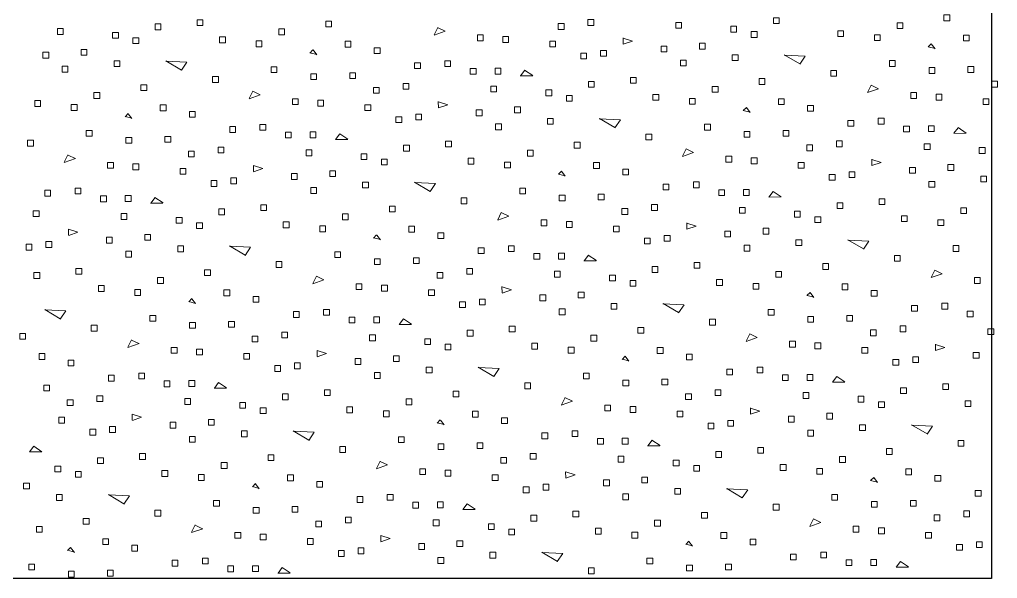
# Model space of a CAD drawing. Header units: millimetres. Extents: x 0 to 23.3, y 0 to 16.5.
# Drawn here: x 17.4425 to 17.7797, y 4.1007 to 4.2932 of the extents above; entities that cross this region are included whole.
import ezdxf

# ---------------------------------------------------------------- set-up
doc = ezdxf.new("R2010")
doc.units = ezdxf.units.MM
doc.layers.add('PDF _Геометрия', color=7, linetype='Continuous')

msp = doc.modelspace()

# ---------------------------------------------------------------- linework, layer by layer
at = {"layer": 'PDF _Геометрия', "lineweight": 25}
msp.add_lwpolyline([(16.89256, 4.51352), (17.77774, 4.51352), (17.77774, 4.10069), (16.89256, 4.10069)], close=True, dxfattribs=at)
at = {"layer": 'PDF _Геометрия', "lineweight": 5}
for points in [[(17.50374, 4.29117), (17.50574, 4.29117), (17.50574, 4.29317), (17.50374, 4.29317)], [(17.6385, 4.29122), (17.6405, 4.29122), (17.6405, 4.29322), (17.6385, 4.29322)], [(17.70246, 4.29185), (17.70446, 4.29185), (17.70446, 4.29385), (17.70246, 4.29385)], [(17.7613, 4.29285), (17.7633, 4.29285), (17.7633, 4.29485), (17.7613, 4.29485)], [(17.45559, 4.28813), (17.45759, 4.28813), (17.45759, 4.29013), (17.45559, 4.29013)], [(17.48926, 4.28974), (17.49126, 4.28974), (17.49126, 4.29174), (17.48926, 4.29174)], [(17.53192, 4.28803), (17.53392, 4.28803), (17.53392, 4.29003), (17.53192, 4.29003)], [(17.5481, 4.29075), (17.5501, 4.29075), (17.5501, 4.29275), (17.5481, 4.29275)], [(17.62828, 4.28984), (17.63028, 4.28984), (17.63028, 4.29184), (17.62828, 4.29184)], [(17.66879, 4.29024), (17.67079, 4.29024), (17.67079, 4.29224), (17.66879, 4.29224)], [(17.68778, 4.28893), (17.68978, 4.28893), (17.68978, 4.29093), (17.68778, 4.29093)], [(17.74512, 4.29014), (17.74712, 4.29014), (17.74712, 4.29214), (17.74512, 4.29214)], [(17.47458, 4.28683), (17.47658, 4.28683), (17.47658, 4.28883), (17.47458, 4.28883)], [(17.48163, 4.28498), (17.48363, 4.28498), (17.48363, 4.28698), (17.48163, 4.28698)], [(17.51148, 4.28527), (17.51348, 4.28527), (17.51348, 4.28727), (17.51148, 4.28727)], [(17.60039, 4.28594), (17.60239, 4.28594), (17.60239, 4.28794), (17.60039, 4.28794)], [(17.60914, 4.28538), (17.61114, 4.28538), (17.61114, 4.28738), (17.60914, 4.28738)], [(17.69483, 4.28708), (17.69683, 4.28708), (17.69683, 4.28908), (17.69483, 4.28908)], [(17.72468, 4.28738), (17.72668, 4.28738), (17.72668, 4.28938), (17.72468, 4.28938)], [(17.73728, 4.28601), (17.73928, 4.28601), (17.73928, 4.28801), (17.73728, 4.28801)], [(17.76798, 4.28588), (17.76998, 4.28588), (17.76998, 4.28788), (17.76798, 4.28788)], [(17.46376, 4.28096), (17.46576, 4.28096), (17.46576, 4.28296), (17.46376, 4.28296)], [(17.52407, 4.2839), (17.52607, 4.2839), (17.52607, 4.2859), (17.52407, 4.2859)], [(17.55478, 4.28378), (17.55678, 4.28378), (17.55678, 4.28578), (17.55478, 4.28578)], [(17.56482, 4.28154), (17.56682, 4.28154), (17.56682, 4.28354), (17.56482, 4.28354)], [(17.62536, 4.28384), (17.62736, 4.28384), (17.62736, 4.28584), (17.62536, 4.28584)], [(17.66375, 4.28208), (17.66575, 4.28208), (17.66575, 4.28408), (17.66375, 4.28408)], [(17.67696, 4.28307), (17.67896, 4.28307), (17.67896, 4.28507), (17.67696, 4.28507)], [(17.45055, 4.27998), (17.45255, 4.27998), (17.45255, 4.28198), (17.45055, 4.28198)], [(17.63606, 4.27968), (17.63806, 4.27968), (17.63806, 4.28168), (17.63606, 4.28168)], [(17.64287, 4.2806), (17.64487, 4.2806), (17.64487, 4.2826), (17.64287, 4.2826)], [(17.6883, 4.27913), (17.6903, 4.27913), (17.6903, 4.28113), (17.6883, 4.28113)], [(17.45721, 4.27514), (17.45921, 4.27514), (17.45921, 4.27714), (17.45721, 4.27714)], [(17.4751, 4.27703), (17.4771, 4.27703), (17.4771, 4.27902), (17.4751, 4.27902)], [(17.52928, 4.275), (17.53128, 4.275), (17.53128, 4.277), (17.52928, 4.277)], [(17.57873, 4.27634), (17.58073, 4.27634), (17.58073, 4.27834), (17.57873, 4.27834)], [(17.58917, 4.27708), (17.59117, 4.27708), (17.59117, 4.27908), (17.58917, 4.27908)], [(17.59794, 4.2744), (17.59994, 4.2744), (17.59994, 4.2764), (17.59794, 4.2764)], [(17.60647, 4.27448), (17.60847, 4.27448), (17.60847, 4.27648), (17.60647, 4.27648)], [(17.67041, 4.27725), (17.67241, 4.27725), (17.67241, 4.27925), (17.67041, 4.27925)], [(17.74248, 4.2771), (17.74448, 4.2771), (17.74448, 4.2791), (17.74248, 4.2791)], [(17.75615, 4.27468), (17.75815, 4.27468), (17.75815, 4.27668), (17.75615, 4.27668)], [(17.76958, 4.27503), (17.77158, 4.27503), (17.77158, 4.27703), (17.76958, 4.27703)], [(17.50906, 4.2716), (17.51106, 4.2716), (17.51106, 4.2736), (17.50906, 4.2736)], [(17.54295, 4.27258), (17.54495, 4.27258), (17.54495, 4.27458), (17.54295, 4.27458)], [(17.55638, 4.27292), (17.55838, 4.27292), (17.55838, 4.27492), (17.55638, 4.27492)], [(17.6532, 4.27132), (17.6552, 4.27132), (17.6552, 4.27332), (17.6532, 4.27332)], [(17.69755, 4.2709), (17.69955, 4.2709), (17.69955, 4.2729), (17.69755, 4.2729)], [(17.72226, 4.27371), (17.72426, 4.27371), (17.72426, 4.27571), (17.72226, 4.27571)], [(17.48435, 4.2688), (17.48635, 4.2688), (17.48635, 4.2708), (17.48435, 4.2708)], [(17.56453, 4.26789), (17.56653, 4.26789), (17.56653, 4.26989), (17.56453, 4.26989)], [(17.57475, 4.26927), (17.57675, 4.26927), (17.57675, 4.27127), (17.57475, 4.27127)], [(17.60504, 4.26829), (17.60704, 4.26829), (17.60704, 4.27029), (17.60504, 4.27029)], [(17.63871, 4.2699), (17.64071, 4.2699), (17.64071, 4.2719), (17.63871, 4.2719)], [(17.68137, 4.26819), (17.68337, 4.26819), (17.68337, 4.27019), (17.68137, 4.27019)], [(17.77773, 4.26999), (17.77973, 4.26999), (17.77973, 4.27199), (17.77773, 4.27199)], [(17.46817, 4.26608), (17.47017, 4.26608), (17.47017, 4.26808), (17.46817, 4.26808)], [(17.53664, 4.26399), (17.53864, 4.26399), (17.53864, 4.26599), (17.53664, 4.26599)], [(17.62403, 4.26698), (17.62603, 4.26698), (17.62603, 4.26898), (17.62403, 4.26898)], [(17.63108, 4.26513), (17.63308, 4.26513), (17.63308, 4.26713), (17.63108, 4.26713)], [(17.66093, 4.26542), (17.66293, 4.26542), (17.66293, 4.26742), (17.66093, 4.26742)], [(17.67352, 4.26406), (17.67552, 4.26406), (17.67552, 4.26606), (17.67352, 4.26606)], [(17.70423, 4.26393), (17.70623, 4.26393), (17.70623, 4.26593), (17.70423, 4.26593)], [(17.74984, 4.26609), (17.75184, 4.26609), (17.75184, 4.26809), (17.74984, 4.26809)], [(17.75859, 4.26553), (17.76059, 4.26553), (17.76059, 4.26753), (17.75859, 4.26753)], [(17.77481, 4.26399), (17.77681, 4.26399), (17.77681, 4.26599), (17.77481, 4.26599)], [(17.44773, 4.26332), (17.44973, 4.26332), (17.44973, 4.26532), (17.44773, 4.26532)], [(17.46032, 4.26195), (17.46232, 4.26195), (17.46232, 4.26395), (17.46032, 4.26395)], [(17.49103, 4.26183), (17.49303, 4.26183), (17.49303, 4.26383), (17.49103, 4.26383)], [(17.54538, 4.26343), (17.54738, 4.26343), (17.54738, 4.26543), (17.54538, 4.26543)], [(17.5616, 4.26189), (17.5636, 4.26189), (17.5636, 4.26389), (17.5616, 4.26389)], [(17.61321, 4.26112), (17.61521, 4.26112), (17.61521, 4.26312), (17.61321, 4.26312)], [(17.71427, 4.26169), (17.71627, 4.26169), (17.71627, 4.26369), (17.71427, 4.26369)], [(17.50107, 4.25958), (17.50307, 4.25958), (17.50307, 4.26158), (17.50107, 4.26158)], [(17.57231, 4.25773), (17.57431, 4.25773), (17.57431, 4.25973), (17.57231, 4.25973)], [(17.57912, 4.25865), (17.58112, 4.25865), (17.58112, 4.26065), (17.57912, 4.26065)], [(17.6, 4.26013), (17.602, 4.26013), (17.602, 4.26213), (17.6, 4.26213)], [(17.62455, 4.25718), (17.62655, 4.25718), (17.62655, 4.25918), (17.62455, 4.25918)], [(17.73863, 4.25724), (17.74063, 4.25724), (17.74063, 4.25924), (17.73863, 4.25924)], [(17.51498, 4.25439), (17.51698, 4.25439), (17.51698, 4.25639), (17.51498, 4.25639)], [(17.52542, 4.25513), (17.52742, 4.25513), (17.52742, 4.25713), (17.52542, 4.25713)], [(17.60666, 4.25529), (17.60866, 4.25529), (17.60866, 4.25729), (17.60666, 4.25729)], [(17.67873, 4.25515), (17.68073, 4.25515), (17.68073, 4.25715), (17.67873, 4.25715)], [(17.72819, 4.25649), (17.73019, 4.25649), (17.73019, 4.25849), (17.72819, 4.25849)], [(17.74739, 4.25455), (17.74939, 4.25455), (17.74939, 4.25655), (17.74739, 4.25655)], [(17.75592, 4.25463), (17.75792, 4.25463), (17.75792, 4.25663), (17.75592, 4.25663)], [(17.46553, 4.25305), (17.46753, 4.25305), (17.46753, 4.25505), (17.46553, 4.25505)], [(17.4792, 4.25063), (17.4812, 4.25063), (17.4812, 4.25263), (17.4792, 4.25263)], [(17.49263, 4.25097), (17.49463, 4.25097), (17.49463, 4.25297), (17.49263, 4.25297)], [(17.53419, 4.25245), (17.53619, 4.25245), (17.53619, 4.25445), (17.53419, 4.25445)], [(17.54272, 4.25253), (17.54472, 4.25253), (17.54472, 4.25453), (17.54272, 4.25453)], [(17.65851, 4.25175), (17.66051, 4.25175), (17.66051, 4.25375), (17.65851, 4.25375)], [(17.6924, 4.25273), (17.6944, 4.25273), (17.6944, 4.25473), (17.6924, 4.25473)], [(17.70583, 4.25307), (17.70783, 4.25307), (17.70783, 4.25507), (17.70583, 4.25507)], [(17.4453, 4.24965), (17.4473, 4.24965), (17.4473, 4.25165), (17.4453, 4.25165)], [(17.511, 4.24731), (17.513, 4.24731), (17.513, 4.24931), (17.511, 4.24931)], [(17.57496, 4.24795), (17.57696, 4.24795), (17.57696, 4.24995), (17.57496, 4.24995)], [(17.58945, 4.24937), (17.59145, 4.24937), (17.59145, 4.25137), (17.58945, 4.25137)], [(17.6338, 4.24895), (17.6358, 4.24895), (17.6358, 4.25095), (17.6338, 4.25095)], [(17.71398, 4.24804), (17.71598, 4.24804), (17.71598, 4.25004), (17.71398, 4.25004)], [(17.7242, 4.24942), (17.7262, 4.24942), (17.7262, 4.25142), (17.7242, 4.25142)], [(17.75449, 4.24844), (17.75649, 4.24844), (17.75649, 4.25044), (17.75449, 4.25044)], [(17.77348, 4.24713), (17.77548, 4.24713), (17.77548, 4.24913), (17.77348, 4.24913)], [(17.50078, 4.24593), (17.50278, 4.24593), (17.50278, 4.24793), (17.50078, 4.24793)], [(17.54129, 4.24633), (17.54329, 4.24633), (17.54329, 4.24833), (17.54129, 4.24833)], [(17.56028, 4.24503), (17.56228, 4.24503), (17.56228, 4.24703), (17.56028, 4.24703)], [(17.61762, 4.24623), (17.61962, 4.24623), (17.61962, 4.24823), (17.61762, 4.24823)], [(17.68609, 4.24414), (17.68809, 4.24414), (17.68809, 4.24614), (17.68609, 4.24614)], [(17.47289, 4.24203), (17.47489, 4.24203), (17.47489, 4.24403), (17.47289, 4.24403)], [(17.48163, 4.24148), (17.48363, 4.24148), (17.48363, 4.24348), (17.48163, 4.24348)], [(17.56733, 4.24318), (17.56933, 4.24318), (17.56933, 4.24518), (17.56733, 4.24518)], [(17.59718, 4.24347), (17.59918, 4.24347), (17.59918, 4.24547), (17.59718, 4.24547)], [(17.60977, 4.24211), (17.61177, 4.24211), (17.61177, 4.24411), (17.60977, 4.24411)], [(17.64048, 4.24198), (17.64248, 4.24198), (17.64248, 4.24398), (17.64048, 4.24398)], [(17.69484, 4.24358), (17.69684, 4.24358), (17.69684, 4.24558), (17.69484, 4.24558)], [(17.71106, 4.24204), (17.71306, 4.24204), (17.71306, 4.24404), (17.71106, 4.24404)], [(17.74945, 4.24028), (17.75145, 4.24028), (17.75145, 4.24228), (17.74945, 4.24228)], [(17.76267, 4.24127), (17.76467, 4.24127), (17.76467, 4.24327), (17.76267, 4.24327)], [(17.49785, 4.23994), (17.49985, 4.23994), (17.49985, 4.24194), (17.49785, 4.24194)], [(17.53625, 4.23818), (17.53825, 4.23818), (17.53825, 4.24018), (17.53625, 4.24018)], [(17.54946, 4.23916), (17.55146, 4.23916), (17.55146, 4.24116), (17.54946, 4.24116)], [(17.65052, 4.23974), (17.65252, 4.23974), (17.65252, 4.24174), (17.65052, 4.24174)], [(17.72176, 4.23788), (17.72376, 4.23788), (17.72376, 4.23988), (17.72176, 4.23988)], [(17.72857, 4.2388), (17.73057, 4.2388), (17.73057, 4.2408), (17.72857, 4.2408)], [(17.77401, 4.23733), (17.776, 4.23733), (17.776, 4.23933), (17.77401, 4.23933)], [(17.50856, 4.23578), (17.51056, 4.23578), (17.51056, 4.23778), (17.50856, 4.23778)], [(17.51537, 4.2367), (17.51737, 4.2367), (17.51737, 4.2387), (17.51537, 4.2387)], [(17.5608, 4.23523), (17.5628, 4.23523), (17.5628, 4.23723), (17.5608, 4.23723)], [(17.66443, 4.23454), (17.66643, 4.23454), (17.66643, 4.23654), (17.66443, 4.23654)], [(17.67487, 4.23528), (17.67687, 4.23528), (17.67687, 4.23728), (17.67487, 4.23728)], [(17.75611, 4.23545), (17.75811, 4.23545), (17.75811, 4.23745), (17.75611, 4.23745)], [(17.45123, 4.23244), (17.45323, 4.23244), (17.45323, 4.23444), (17.45123, 4.23444)], [(17.46167, 4.23318), (17.46367, 4.23318), (17.46367, 4.23518), (17.46167, 4.23518)], [(17.47044, 4.2305), (17.47244, 4.2305), (17.47244, 4.2325), (17.47044, 4.2325)], [(17.47897, 4.23058), (17.48097, 4.23058), (17.48097, 4.23258), (17.47897, 4.23258)], [(17.54291, 4.23334), (17.54491, 4.23334), (17.54491, 4.23534), (17.54291, 4.23534)], [(17.61498, 4.2332), (17.61698, 4.2332), (17.61698, 4.2352), (17.61498, 4.2352)], [(17.62865, 4.23078), (17.63065, 4.23078), (17.63065, 4.23278), (17.62865, 4.23278)], [(17.64208, 4.23112), (17.64408, 4.23112), (17.64408, 4.23312), (17.64208, 4.23312)], [(17.68364, 4.2326), (17.68564, 4.2326), (17.68564, 4.2346), (17.68364, 4.2346)], [(17.69217, 4.23268), (17.69417, 4.23268), (17.69417, 4.23468), (17.69217, 4.23468)], [(17.5257, 4.22742), (17.5277, 4.22742), (17.5277, 4.22942), (17.5257, 4.22942)], [(17.57005, 4.227), (17.57205, 4.227), (17.57205, 4.229), (17.57005, 4.229)], [(17.59476, 4.2298), (17.59676, 4.2298), (17.59676, 4.2318), (17.59476, 4.2318)], [(17.66045, 4.22747), (17.66245, 4.22747), (17.66245, 4.22947), (17.66045, 4.22947)], [(17.72441, 4.2281), (17.72641, 4.2281), (17.72641, 4.2301), (17.72441, 4.2301)], [(17.7389, 4.22952), (17.7409, 4.22952), (17.7409, 4.23152), (17.7389, 4.23152)], [(17.44725, 4.22536), (17.44925, 4.22536), (17.44925, 4.22736), (17.44725, 4.22736)], [(17.47754, 4.22438), (17.47954, 4.22438), (17.47954, 4.22638), (17.47754, 4.22638)], [(17.51121, 4.22599), (17.51321, 4.22599), (17.51321, 4.22799), (17.51121, 4.22799)], [(17.55387, 4.22428), (17.55587, 4.22428), (17.55587, 4.22628), (17.55387, 4.22628)], [(17.65023, 4.22609), (17.65223, 4.22609), (17.65223, 4.22809), (17.65023, 4.22809)], [(17.69074, 4.22649), (17.69274, 4.22649), (17.69274, 4.22849), (17.69074, 4.22849)], [(17.70973, 4.22518), (17.71173, 4.22518), (17.71173, 4.22718), (17.70973, 4.22718)], [(17.74663, 4.22363), (17.74863, 4.22363), (17.74863, 4.22563), (17.74663, 4.22563)], [(17.76708, 4.22639), (17.76908, 4.22639), (17.76908, 4.22839), (17.76708, 4.22839)], [(17.49653, 4.22308), (17.49853, 4.22308), (17.49853, 4.22508), (17.49653, 4.22508)], [(17.50358, 4.22123), (17.50558, 4.22123), (17.50558, 4.22323), (17.50358, 4.22323)], [(17.53343, 4.22152), (17.53543, 4.22152), (17.53543, 4.22352), (17.53343, 4.22352)], [(17.54602, 4.22015), (17.54802, 4.22015), (17.54802, 4.22215), (17.54602, 4.22215)], [(17.62234, 4.22219), (17.62434, 4.22219), (17.62434, 4.22419), (17.62234, 4.22419)], [(17.63109, 4.22163), (17.63309, 4.22163), (17.63309, 4.22363), (17.63109, 4.22363)], [(17.64731, 4.22009), (17.64931, 4.22009), (17.64931, 4.22209), (17.64731, 4.22209)], [(17.71679, 4.22333), (17.71879, 4.22333), (17.71879, 4.22533), (17.71679, 4.22533)], [(17.75923, 4.22226), (17.76123, 4.22226), (17.76123, 4.22426), (17.75923, 4.22426)], [(17.48571, 4.21721), (17.48771, 4.21721), (17.48771, 4.21921), (17.48571, 4.21921)], [(17.57673, 4.22003), (17.57873, 4.22003), (17.57873, 4.22203), (17.57673, 4.22203)], [(17.58677, 4.21778), (17.58877, 4.21778), (17.58877, 4.21978), (17.58677, 4.21978)], [(17.66482, 4.21685), (17.66682, 4.21685), (17.66682, 4.21885), (17.66482, 4.21885)], [(17.6857, 4.21833), (17.6877, 4.21833), (17.6877, 4.22033), (17.6857, 4.22033)], [(17.69891, 4.21932), (17.70091, 4.21932), (17.70091, 4.22132), (17.69891, 4.22132)], [(17.4448, 4.21383), (17.4468, 4.21383), (17.4468, 4.21583), (17.4448, 4.21583)], [(17.45162, 4.21475), (17.45362, 4.21475), (17.45362, 4.21675), (17.45162, 4.21675)], [(17.4725, 4.21623), (17.4745, 4.21623), (17.4745, 4.21823), (17.4725, 4.21823)], [(17.61112, 4.21333), (17.61312, 4.21333), (17.61312, 4.21533), (17.61112, 4.21533)], [(17.65801, 4.21593), (17.66001, 4.21593), (17.66001, 4.21793), (17.65801, 4.21793)], [(17.69236, 4.21349), (17.69436, 4.21349), (17.69436, 4.21549), (17.69236, 4.21549)], [(17.71025, 4.21538), (17.71225, 4.21538), (17.71225, 4.21738), (17.71025, 4.21738)], [(17.76443, 4.21335), (17.76643, 4.21335), (17.76643, 4.21535), (17.76443, 4.21535)], [(17.47916, 4.21139), (17.48116, 4.21139), (17.48116, 4.21339), (17.47916, 4.21339)], [(17.49705, 4.21327), (17.49905, 4.21327), (17.49905, 4.21527), (17.49705, 4.21527)], [(17.55123, 4.21125), (17.55323, 4.21125), (17.55323, 4.21325), (17.55123, 4.21325)], [(17.60068, 4.21259), (17.60268, 4.21259), (17.60268, 4.21459), (17.60068, 4.21459)], [(17.61989, 4.21065), (17.62189, 4.21065), (17.62189, 4.21265), (17.61989, 4.21265)], [(17.62842, 4.21073), (17.63042, 4.21073), (17.63042, 4.21273), (17.62842, 4.21273)], [(17.74421, 4.20996), (17.74621, 4.20996), (17.74621, 4.21195), (17.74421, 4.21195)], [(17.53101, 4.20785), (17.53301, 4.20785), (17.53301, 4.20985), (17.53101, 4.20985)], [(17.5649, 4.20883), (17.5669, 4.20883), (17.5669, 4.21083), (17.5649, 4.21083)], [(17.57833, 4.20917), (17.58033, 4.20917), (17.58033, 4.21117), (17.57833, 4.21117)], [(17.67515, 4.20757), (17.67715, 4.20757), (17.67715, 4.20957), (17.67515, 4.20957)], [(17.7195, 4.20715), (17.7215, 4.20715), (17.7215, 4.20915), (17.7195, 4.20915)], [(17.44746, 4.20404), (17.44946, 4.20404), (17.44946, 4.20604), (17.44746, 4.20604)], [(17.46194, 4.20547), (17.46394, 4.20547), (17.46394, 4.20747), (17.46194, 4.20747)], [(17.5063, 4.20505), (17.5083, 4.20505), (17.5083, 4.20705), (17.5063, 4.20705)], [(17.58648, 4.20413), (17.58848, 4.20413), (17.58848, 4.20613), (17.58648, 4.20613)], [(17.5967, 4.20552), (17.5987, 4.20552), (17.5987, 4.20752), (17.5967, 4.20752)], [(17.62699, 4.20453), (17.62899, 4.20453), (17.62899, 4.20653), (17.62699, 4.20653)], [(17.64598, 4.20323), (17.64798, 4.20323), (17.64798, 4.20523), (17.64598, 4.20523)], [(17.66066, 4.20615), (17.66266, 4.20615), (17.66266, 4.20815), (17.66066, 4.20815)], [(17.70332, 4.20443), (17.70532, 4.20443), (17.70532, 4.20643), (17.70332, 4.20643)], [(17.49012, 4.20233), (17.49212, 4.20233), (17.49212, 4.20433), (17.49012, 4.20433)], [(17.55859, 4.20023), (17.56059, 4.20023), (17.56059, 4.20223), (17.55859, 4.20223)], [(17.65303, 4.20138), (17.65503, 4.20138), (17.65503, 4.20338), (17.65303, 4.20338)], [(17.68288, 4.20167), (17.68488, 4.20167), (17.68488, 4.20367), (17.68288, 4.20367)], [(17.69548, 4.20031), (17.69748, 4.20031), (17.69748, 4.20231), (17.69548, 4.20231)], [(17.72618, 4.20018), (17.72818, 4.20018), (17.72818, 4.20218), (17.72618, 4.20218)], [(17.77179, 4.20234), (17.77379, 4.20234), (17.77379, 4.20434), (17.77179, 4.20434)], [(17.46968, 4.19957), (17.47168, 4.19957), (17.47168, 4.20157), (17.46968, 4.20157)], [(17.48227, 4.1982), (17.48427, 4.1982), (17.48427, 4.2002), (17.48227, 4.2002)], [(17.51298, 4.19808), (17.51498, 4.19808), (17.51498, 4.20008), (17.51298, 4.20008)], [(17.56734, 4.19968), (17.56934, 4.19968), (17.56934, 4.20168), (17.56734, 4.20168)], [(17.58356, 4.19814), (17.58556, 4.19814), (17.58556, 4.20014), (17.58356, 4.20014)], [(17.63516, 4.19737), (17.63716, 4.19737), (17.63716, 4.19937), (17.63516, 4.19937)], [(17.73623, 4.19794), (17.73823, 4.19794), (17.73823, 4.19994), (17.73623, 4.19994)], [(17.52302, 4.19583), (17.52502, 4.19583), (17.52502, 4.19783), (17.52302, 4.19783)], [(17.59426, 4.19398), (17.59626, 4.19398), (17.59626, 4.19598), (17.59426, 4.19598)], [(17.60107, 4.1949), (17.60307, 4.1949), (17.60307, 4.1969), (17.60107, 4.1969)], [(17.62195, 4.19638), (17.62395, 4.19638), (17.62395, 4.19838), (17.62195, 4.19838)], [(17.6465, 4.19343), (17.6485, 4.19343), (17.6485, 4.19543), (17.6465, 4.19543)], [(17.76058, 4.19349), (17.76258, 4.19349), (17.76258, 4.19549), (17.76058, 4.19549)], [(17.53693, 4.19064), (17.53893, 4.19064), (17.53893, 4.19264), (17.53693, 4.19264)], [(17.54737, 4.19138), (17.54937, 4.19138), (17.54937, 4.19338), (17.54737, 4.19338)], [(17.62861, 4.19154), (17.63061, 4.19154), (17.63061, 4.19354), (17.62861, 4.19354)], [(17.70068, 4.1914), (17.70268, 4.1914), (17.70268, 4.1934), (17.70068, 4.1934)], [(17.75014, 4.19274), (17.75214, 4.19274), (17.75214, 4.19474), (17.75014, 4.19474)], [(17.76934, 4.1908), (17.77134, 4.1908), (17.77134, 4.1928), (17.76934, 4.1928)], [(17.48748, 4.1893), (17.48948, 4.1893), (17.48948, 4.1913), (17.48748, 4.1913)], [(17.50115, 4.18687), (17.50315, 4.18687), (17.50315, 4.18887), (17.50115, 4.18887)], [(17.51458, 4.18722), (17.51658, 4.18722), (17.51658, 4.18922), (17.51458, 4.18922)], [(17.55614, 4.1887), (17.55814, 4.1887), (17.55814, 4.1907), (17.55614, 4.1907)], [(17.56467, 4.18878), (17.56667, 4.18878), (17.56667, 4.19078), (17.56467, 4.19078)], [(17.68046, 4.188), (17.68246, 4.188), (17.68246, 4.19), (17.68046, 4.19)], [(17.71435, 4.18898), (17.71635, 4.18898), (17.71635, 4.19098), (17.71435, 4.19098)], [(17.72778, 4.18932), (17.72978, 4.18932), (17.72978, 4.19132), (17.72778, 4.19132)], [(17.44255, 4.1831), (17.44455, 4.1831), (17.44455, 4.1851), (17.44255, 4.1851)], [(17.46726, 4.1859), (17.46926, 4.1859), (17.46926, 4.1879), (17.46726, 4.1879)], [(17.53295, 4.18356), (17.53495, 4.18356), (17.53495, 4.18556), (17.53295, 4.18556)], [(17.59691, 4.18419), (17.59891, 4.18419), (17.59891, 4.18619), (17.59691, 4.18619)], [(17.6114, 4.18562), (17.6134, 4.18562), (17.6134, 4.18762), (17.6114, 4.18762)], [(17.65575, 4.1852), (17.65775, 4.1852), (17.65775, 4.1872), (17.65575, 4.1872)], [(17.73593, 4.18429), (17.73793, 4.18429), (17.73793, 4.18629), (17.73593, 4.18629)], [(17.74615, 4.18567), (17.74815, 4.18567), (17.74815, 4.18767), (17.74615, 4.18767)], [(17.77644, 4.18469), (17.77844, 4.18469), (17.77844, 4.18669), (17.77644, 4.18669)], [(17.52273, 4.18218), (17.52473, 4.18218), (17.52473, 4.18418), (17.52273, 4.18418)], [(17.56324, 4.18258), (17.56524, 4.18258), (17.56524, 4.18458), (17.56324, 4.18458)], [(17.58223, 4.18128), (17.58423, 4.18128), (17.58423, 4.18328), (17.58223, 4.18328)], [(17.61913, 4.17972), (17.62113, 4.17972), (17.62113, 4.18172), (17.61913, 4.18172)], [(17.63957, 4.18248), (17.64157, 4.18248), (17.64157, 4.18448), (17.63957, 4.18448)], [(17.70804, 4.18039), (17.71004, 4.18039), (17.71004, 4.18239), (17.70804, 4.18239)], [(17.71679, 4.17983), (17.71879, 4.17983), (17.71879, 4.18183), (17.71679, 4.18183)], [(17.49484, 4.17828), (17.49684, 4.17828), (17.49684, 4.18028), (17.49484, 4.18028)], [(17.50358, 4.17773), (17.50558, 4.17773), (17.50558, 4.17973), (17.50358, 4.17973)], [(17.58928, 4.17943), (17.59128, 4.17943), (17.59128, 4.18143), (17.58928, 4.18143)], [(17.63172, 4.17835), (17.63372, 4.17835), (17.63372, 4.18035), (17.63172, 4.18035)], [(17.66243, 4.17823), (17.66443, 4.17823), (17.66443, 4.18023), (17.66243, 4.18023)], [(17.73301, 4.17829), (17.73501, 4.17829), (17.73501, 4.18029), (17.73301, 4.18029)], [(17.77141, 4.17653), (17.77341, 4.17653), (17.77341, 4.17853), (17.77141, 4.17853)], [(17.44923, 4.17613), (17.45123, 4.17613), (17.45123, 4.17813), (17.44923, 4.17813)], [(17.45927, 4.17388), (17.46127, 4.17388), (17.46127, 4.17588), (17.45927, 4.17588)], [(17.5198, 4.17618), (17.5218, 4.17618), (17.5218, 4.17818), (17.5198, 4.17818)], [(17.53732, 4.17295), (17.53932, 4.17295), (17.53932, 4.17495), (17.53732, 4.17495)], [(17.5582, 4.17443), (17.5602, 4.17443), (17.5602, 4.17643), (17.5582, 4.17643)], [(17.57141, 4.17541), (17.57341, 4.17541), (17.57341, 4.17741), (17.57141, 4.17741)], [(17.67247, 4.17598), (17.67447, 4.17598), (17.67447, 4.17798), (17.67247, 4.17798)], [(17.74371, 4.17413), (17.74571, 4.17413), (17.74571, 4.17613), (17.74371, 4.17613)], [(17.75052, 4.17505), (17.75252, 4.17505), (17.75252, 4.17705), (17.75052, 4.17705)], [(17.53051, 4.17203), (17.53251, 4.17203), (17.53251, 4.17403), (17.53051, 4.17403)], [(17.56486, 4.16959), (17.56686, 4.16959), (17.56686, 4.17159), (17.56486, 4.17159)], [(17.58275, 4.17147), (17.58475, 4.17147), (17.58475, 4.17347), (17.58275, 4.17347)], [(17.63693, 4.16945), (17.63893, 4.16945), (17.63893, 4.17145), (17.63693, 4.17145)], [(17.68639, 4.17079), (17.68839, 4.17079), (17.68839, 4.17279), (17.68639, 4.17279)], [(17.69683, 4.17153), (17.69883, 4.17153), (17.69883, 4.17353), (17.69683, 4.17353)], [(17.47318, 4.16869), (17.47518, 4.16869), (17.47518, 4.17069), (17.47318, 4.17069)], [(17.48362, 4.16943), (17.48562, 4.16943), (17.48562, 4.17143), (17.48362, 4.17143)], [(17.49239, 4.16675), (17.49439, 4.16675), (17.49439, 4.16875), (17.49239, 4.16875)], [(17.50092, 4.16683), (17.50292, 4.16683), (17.50292, 4.16883), (17.50092, 4.16883)], [(17.6506, 4.16703), (17.6526, 4.16703), (17.6526, 4.16903), (17.6506, 4.16903)], [(17.66403, 4.16737), (17.66603, 4.16737), (17.66603, 4.16937), (17.66403, 4.16937)], [(17.70559, 4.16885), (17.70759, 4.16885), (17.70759, 4.17085), (17.70559, 4.17085)], [(17.71412, 4.16893), (17.71612, 4.16893), (17.71612, 4.17093), (17.71412, 4.17093)], [(17.45083, 4.16527), (17.45283, 4.16527), (17.45283, 4.16727), (17.45083, 4.16727)], [(17.54765, 4.16367), (17.54965, 4.16367), (17.54965, 4.16567), (17.54765, 4.16567)], [(17.592, 4.16325), (17.594, 4.16325), (17.594, 4.16525), (17.592, 4.16525)], [(17.61671, 4.16605), (17.61871, 4.16605), (17.61871, 4.16805), (17.61671, 4.16805)], [(17.6824, 4.16372), (17.6844, 4.16372), (17.6844, 4.16572), (17.6824, 4.16572)], [(17.71269, 4.16273), (17.71469, 4.16273), (17.71469, 4.16473), (17.71269, 4.16473)], [(17.74636, 4.16435), (17.74836, 4.16435), (17.74836, 4.16635), (17.74636, 4.16635)], [(17.76085, 4.16577), (17.76285, 4.16577), (17.76285, 4.16777), (17.76085, 4.16777)], [(17.45898, 4.16023), (17.46098, 4.16023), (17.46098, 4.16223), (17.45898, 4.16223)], [(17.4692, 4.16161), (17.4712, 4.16161), (17.4712, 4.16361), (17.4692, 4.16361)], [(17.49949, 4.16063), (17.50149, 4.16063), (17.50149, 4.16263), (17.49949, 4.16263)], [(17.53316, 4.16224), (17.53516, 4.16224), (17.53516, 4.16424), (17.53316, 4.16424)], [(17.57582, 4.16053), (17.57782, 4.16053), (17.57782, 4.16253), (17.57582, 4.16253)], [(17.67218, 4.16234), (17.67418, 4.16234), (17.67418, 4.16434), (17.67218, 4.16434)], [(17.73168, 4.16143), (17.73368, 4.16143), (17.73368, 4.16343), (17.73168, 4.16343)], [(17.73874, 4.15958), (17.74074, 4.15958), (17.74074, 4.16158), (17.73874, 4.16158)], [(17.76859, 4.15987), (17.77059, 4.15987), (17.77059, 4.16187), (17.76859, 4.16187)], [(17.51848, 4.15933), (17.52048, 4.15933), (17.52048, 4.16133), (17.51848, 4.16133)], [(17.52553, 4.15748), (17.52753, 4.15748), (17.52753, 4.15948), (17.52553, 4.15948)], [(17.55538, 4.15777), (17.55738, 4.15777), (17.55738, 4.15977), (17.55538, 4.15977)], [(17.56797, 4.1564), (17.56997, 4.1564), (17.56997, 4.1584), (17.56797, 4.1584)], [(17.59868, 4.15628), (17.60068, 4.15628), (17.60068, 4.15828), (17.59868, 4.15828)], [(17.64429, 4.15844), (17.64629, 4.15844), (17.64629, 4.16044), (17.64429, 4.16044)], [(17.65304, 4.15788), (17.65504, 4.15788), (17.65504, 4.15988), (17.65304, 4.15988)], [(17.66926, 4.15634), (17.67126, 4.15634), (17.67126, 4.15834), (17.66926, 4.15834)], [(17.45605, 4.15423), (17.45805, 4.15423), (17.45805, 4.15623), (17.45605, 4.15623)], [(17.50766, 4.15346), (17.50966, 4.15346), (17.50966, 4.15546), (17.50766, 4.15546)], [(17.60872, 4.15403), (17.61072, 4.15403), (17.61072, 4.15603), (17.60872, 4.15603)], [(17.68677, 4.1531), (17.68877, 4.1531), (17.68877, 4.1551), (17.68677, 4.1551)], [(17.70765, 4.15458), (17.70965, 4.15458), (17.70965, 4.15658), (17.70765, 4.15658)], [(17.72087, 4.15557), (17.72287, 4.15557), (17.72287, 4.15757), (17.72087, 4.15757)], [(17.46676, 4.15007), (17.46876, 4.15007), (17.46876, 4.15207), (17.46676, 4.15207)], [(17.47357, 4.15099), (17.47557, 4.15099), (17.47557, 4.15299), (17.47357, 4.15299)], [(17.49445, 4.15248), (17.49645, 4.15248), (17.49645, 4.15448), (17.49445, 4.15448)], [(17.519, 4.14952), (17.521, 4.14952), (17.521, 4.15152), (17.519, 4.15152)], [(17.63308, 4.14958), (17.63508, 4.14958), (17.63508, 4.15158), (17.63308, 4.15158)], [(17.67996, 4.15218), (17.68196, 4.15218), (17.68196, 4.15418), (17.67996, 4.15418)], [(17.71431, 4.14974), (17.71631, 4.14974), (17.71631, 4.15174), (17.71431, 4.15174)], [(17.73221, 4.15163), (17.73421, 4.15163), (17.73421, 4.15363), (17.73221, 4.15363)], [(17.50111, 4.14764), (17.50311, 4.14764), (17.50311, 4.14964), (17.50111, 4.14964)], [(17.57318, 4.1475), (17.57518, 4.1475), (17.57518, 4.1495), (17.57318, 4.1495)], [(17.62263, 4.14884), (17.62463, 4.14884), (17.62463, 4.15084), (17.62263, 4.15084)], [(17.64184, 4.1469), (17.64384, 4.1469), (17.64384, 4.1489), (17.64184, 4.1489)], [(17.65037, 4.14698), (17.65237, 4.14698), (17.65237, 4.14898), (17.65037, 4.14898)], [(17.76616, 4.1462), (17.76816, 4.1462), (17.76816, 4.1482), (17.76616, 4.1482)], [(17.55296, 4.1441), (17.55496, 4.1441), (17.55496, 4.1461), (17.55296, 4.1461)], [(17.58685, 4.14508), (17.58885, 4.14508), (17.58885, 4.14708), (17.58685, 4.14708)], [(17.60028, 4.14542), (17.60228, 4.14542), (17.60228, 4.14742), (17.60028, 4.14742)], [(17.6971, 4.14382), (17.6991, 4.14382), (17.6991, 4.14582), (17.6971, 4.14582)], [(17.74145, 4.1434), (17.74345, 4.1434), (17.74345, 4.1454), (17.74145, 4.1454)], [(17.46941, 4.14029), (17.47141, 4.14029), (17.47141, 4.14229), (17.46941, 4.14229)], [(17.4839, 4.14171), (17.4859, 4.14171), (17.4859, 4.14371), (17.4839, 4.14371)], [(17.52825, 4.1413), (17.53025, 4.1413), (17.53025, 4.1433), (17.52825, 4.1433)], [(17.60843, 4.14038), (17.61043, 4.14038), (17.61043, 4.14238), (17.60843, 4.14238)], [(17.61865, 4.14176), (17.62065, 4.14176), (17.62065, 4.14376), (17.61865, 4.14376)], [(17.64894, 4.14078), (17.65094, 4.14078), (17.65094, 4.14278), (17.64894, 4.14278)], [(17.66793, 4.13948), (17.66993, 4.13948), (17.66993, 4.14148), (17.66793, 4.14148)], [(17.68261, 4.1424), (17.68461, 4.1424), (17.68461, 4.1444), (17.68261, 4.1444)], [(17.72528, 4.14068), (17.72728, 4.14068), (17.72728, 4.14268), (17.72528, 4.14268)], [(17.45473, 4.13738), (17.45673, 4.13738), (17.45673, 4.13938), (17.45473, 4.13938)], [(17.49163, 4.13582), (17.49363, 4.13582), (17.49363, 4.13782), (17.49163, 4.13782)], [(17.51207, 4.13858), (17.51407, 4.13858), (17.51407, 4.14058), (17.51207, 4.14058)], [(17.58054, 4.13648), (17.58254, 4.13648), (17.58254, 4.13848), (17.58054, 4.13848)], [(17.58929, 4.13593), (17.59129, 4.13593), (17.59129, 4.13793), (17.58929, 4.13793)], [(17.67499, 4.13763), (17.67699, 4.13763), (17.67699, 4.13963), (17.67499, 4.13963)], [(17.70483, 4.13792), (17.70683, 4.13792), (17.70683, 4.13992), (17.70483, 4.13992)], [(17.71743, 4.13656), (17.71943, 4.13656), (17.71943, 4.13856), (17.71743, 4.13856)], [(17.74813, 4.13643), (17.75013, 4.13643), (17.75013, 4.13843), (17.74813, 4.13843)], [(17.46178, 4.13553), (17.46378, 4.13553), (17.46378, 4.13753), (17.46178, 4.13753)], [(17.50422, 4.13445), (17.50622, 4.13445), (17.50622, 4.13645), (17.50422, 4.13645)], [(17.53493, 4.13433), (17.53693, 4.13433), (17.53693, 4.13633), (17.53493, 4.13633)], [(17.60551, 4.13439), (17.60751, 4.13439), (17.60751, 4.13639), (17.60551, 4.13639)], [(17.6439, 4.13263), (17.6459, 4.13263), (17.6459, 4.13463), (17.6439, 4.13463)], [(17.65711, 4.13361), (17.65911, 4.13361), (17.65911, 4.13561), (17.65711, 4.13561)], [(17.75818, 4.13419), (17.76018, 4.13419), (17.76018, 4.13618), (17.75818, 4.13618)], [(17.44391, 4.13151), (17.44591, 4.13151), (17.44591, 4.13351), (17.44391, 4.13351)], [(17.54497, 4.13208), (17.54697, 4.13208), (17.54697, 4.13408), (17.54497, 4.13408)], [(17.61621, 4.13023), (17.61821, 4.13023), (17.61821, 4.13223), (17.61621, 4.13223)], [(17.62302, 4.13115), (17.62502, 4.13115), (17.62502, 4.13315), (17.62302, 4.13315)], [(17.66845, 4.12968), (17.67045, 4.12968), (17.67045, 4.13168), (17.66845, 4.13168)], [(17.77209, 4.12899), (17.77409, 4.12899), (17.77409, 4.13099), (17.77209, 4.13099)], [(17.45525, 4.12757), (17.45725, 4.12757), (17.45725, 4.12957), (17.45525, 4.12957)], [(17.55888, 4.12689), (17.56088, 4.12689), (17.56088, 4.12889), (17.55888, 4.12889)], [(17.56933, 4.12763), (17.57133, 4.12763), (17.57133, 4.12963), (17.56933, 4.12963)], [(17.65056, 4.12779), (17.65256, 4.12779), (17.65256, 4.12979), (17.65056, 4.12979)], [(17.72263, 4.12765), (17.72463, 4.12765), (17.72463, 4.12965), (17.72263, 4.12965)], [(17.50943, 4.12555), (17.51143, 4.12555), (17.51143, 4.12755), (17.50943, 4.12755)], [(17.5231, 4.12312), (17.5251, 4.12312), (17.5251, 4.12512), (17.5231, 4.12512)], [(17.53653, 4.12347), (17.53853, 4.12347), (17.53853, 4.12547), (17.53653, 4.12547)], [(17.57809, 4.12495), (17.58009, 4.12495), (17.58009, 4.12695), (17.57809, 4.12695)], [(17.58662, 4.12503), (17.58862, 4.12503), (17.58862, 4.12703), (17.58662, 4.12703)], [(17.70241, 4.12425), (17.70441, 4.12425), (17.70441, 4.12625), (17.70241, 4.12625)], [(17.7363, 4.12523), (17.7383, 4.12523), (17.7383, 4.12723), (17.7363, 4.12723)], [(17.74973, 4.12557), (17.75173, 4.12557), (17.75173, 4.12757), (17.74973, 4.12757)], [(17.4645, 4.11935), (17.4665, 4.11935), (17.4665, 4.12135), (17.4645, 4.12135)], [(17.48921, 4.12215), (17.49121, 4.12215), (17.49121, 4.12415), (17.48921, 4.12415)], [(17.5549, 4.11981), (17.5569, 4.11981), (17.5569, 4.12181), (17.5549, 4.12181)], [(17.61886, 4.12044), (17.62086, 4.12044), (17.62086, 4.12244), (17.61886, 4.12244)], [(17.63335, 4.12187), (17.63535, 4.12187), (17.63535, 4.12387), (17.63335, 4.12387)], [(17.6777, 4.12145), (17.6797, 4.12145), (17.6797, 4.12345), (17.6777, 4.12345)], [(17.75788, 4.12054), (17.75988, 4.12054), (17.75988, 4.12254), (17.75788, 4.12254)], [(17.76811, 4.12192), (17.77011, 4.12192), (17.77011, 4.12392), (17.76811, 4.12392)], [(17.44832, 4.11663), (17.45032, 4.11663), (17.45032, 4.11863), (17.44832, 4.11863)], [(17.54468, 4.11843), (17.54668, 4.11843), (17.54668, 4.12043), (17.54468, 4.12043)], [(17.58519, 4.11883), (17.58719, 4.11883), (17.58719, 4.12083), (17.58519, 4.12083)], [(17.60418, 4.11753), (17.60618, 4.11753), (17.60618, 4.11953), (17.60418, 4.11953)], [(17.61123, 4.11568), (17.61323, 4.11568), (17.61323, 4.11768), (17.61123, 4.11768)], [(17.64108, 4.11597), (17.64308, 4.11597), (17.64308, 4.11797), (17.64108, 4.11797)], [(17.66152, 4.11873), (17.66352, 4.11873), (17.66352, 4.12073), (17.66152, 4.12073)], [(17.72999, 4.11664), (17.73199, 4.11664), (17.73199, 4.11864), (17.72999, 4.11864)], [(17.73874, 4.11608), (17.74074, 4.11608), (17.74074, 4.11808), (17.73874, 4.11808)], [(17.47118, 4.11238), (17.47318, 4.11238), (17.47318, 4.11438), (17.47118, 4.11438)], [(17.51679, 4.11453), (17.51879, 4.11453), (17.51879, 4.11653), (17.51679, 4.11653)], [(17.52554, 4.11398), (17.52754, 4.11398), (17.52754, 4.11598), (17.52554, 4.11598)], [(17.54176, 4.11243), (17.54376, 4.11243), (17.54376, 4.11443), (17.54176, 4.11443)], [(17.65368, 4.1146), (17.65568, 4.1146), (17.65568, 4.1166), (17.65368, 4.1166)], [(17.68438, 4.11448), (17.68638, 4.11448), (17.68638, 4.11648), (17.68438, 4.11648)], [(17.69443, 4.11223), (17.69643, 4.11223), (17.69643, 4.11423), (17.69443, 4.11423)], [(17.75496, 4.11454), (17.75696, 4.11454), (17.75696, 4.11654), (17.75496, 4.11654)], [(17.48122, 4.11013), (17.48322, 4.11013), (17.48322, 4.11213), (17.48122, 4.11213)], [(17.55927, 4.10919), (17.56127, 4.10919), (17.56127, 4.11119), (17.55927, 4.11119)], [(17.58015, 4.11068), (17.58215, 4.11068), (17.58215, 4.11268), (17.58015, 4.11268)], [(17.59336, 4.11166), (17.59536, 4.11166), (17.59536, 4.11366), (17.59336, 4.11366)], [(17.76566, 4.11038), (17.76766, 4.11038), (17.76766, 4.11238), (17.76566, 4.11238)], [(17.77248, 4.1113), (17.77448, 4.1113), (17.77448, 4.1133), (17.77248, 4.1133)], [(17.50557, 4.10568), (17.50757, 4.10568), (17.50757, 4.10768), (17.50557, 4.10768)], [(17.55246, 4.10827), (17.55446, 4.10827), (17.55446, 4.11027), (17.55246, 4.11027)], [(17.58681, 4.10584), (17.58881, 4.10584), (17.58881, 4.10784), (17.58681, 4.10784)], [(17.6047, 4.10772), (17.6067, 4.10772), (17.6067, 4.10972), (17.6047, 4.10972)], [(17.65888, 4.1057), (17.66088, 4.1057), (17.66088, 4.1077), (17.65888, 4.1077)], [(17.70834, 4.10704), (17.71034, 4.10704), (17.71034, 4.10904), (17.70834, 4.10904)], [(17.71878, 4.10778), (17.72078, 4.10778), (17.72078, 4.10978), (17.71878, 4.10978)], [(17.44568, 4.1036), (17.44768, 4.1036), (17.44768, 4.1056), (17.44568, 4.1056)], [(17.49513, 4.10494), (17.49713, 4.10494), (17.49713, 4.10694), (17.49513, 4.10694)], [(17.51434, 4.10299), (17.51634, 4.10299), (17.51634, 4.10499), (17.51434, 4.10499)], [(17.52287, 4.10308), (17.52487, 4.10308), (17.52487, 4.10508), (17.52287, 4.10508)], [(17.63866, 4.1023), (17.64066, 4.1023), (17.64066, 4.1043), (17.63866, 4.1043)], [(17.67255, 4.10328), (17.67455, 4.10328), (17.67455, 4.10528), (17.67255, 4.10528)], [(17.68598, 4.10362), (17.68798, 4.10362), (17.68798, 4.10562), (17.68598, 4.10562)], [(17.72755, 4.1051), (17.72955, 4.1051), (17.72955, 4.1071), (17.72755, 4.1071)], [(17.73607, 4.10518), (17.73807, 4.10518), (17.73807, 4.10718), (17.73607, 4.10718)], [(17.45935, 4.10117), (17.46135, 4.10117), (17.46135, 4.10317), (17.45935, 4.10317)], [(17.47278, 4.10152), (17.47478, 4.10152), (17.47478, 4.10352), (17.47278, 4.10352)]]:
    msp.add_lwpolyline(points, close=True, dxfattribs=at)
at = {"layer": 'PDF _Геометрия', "lineweight": 18}
for points in [[(17.5867, 4.29054), (17.58545, 4.28797)], [(17.58925, 4.28923), (17.58668, 4.29049)], [(17.58544, 4.28792), (17.58927, 4.28924)], [(17.65067, 4.28692), (17.65069, 4.28479)], [(17.65391, 4.28583), (17.6507, 4.28686)], [(17.5437, 4.2828), (17.54265, 4.28172)], [(17.54501, 4.28107), (17.54372, 4.28276)], [(17.65072, 4.28473), (17.65391, 4.28583)], [(17.75691, 4.2849), (17.75585, 4.28382)], [(17.75585, 4.28389), (17.75821, 4.28327)], [(17.75822, 4.28317), (17.75692, 4.28486)], [(17.54265, 4.28178), (17.545, 4.28117)], [(17.70618, 4.28103), (17.71344, 4.28068)], [(17.71157, 4.27796), (17.70621, 4.2811)], [(17.71345, 4.28065), (17.71156, 4.27786)], [(17.49298, 4.27893), (17.50023, 4.27858)], [(17.49837, 4.27585), (17.49301, 4.279)], [(17.50024, 4.27855), (17.49835, 4.27576)], [(17.6152, 4.27387), (17.61946, 4.27391)], [(17.61672, 4.27584), (17.61525, 4.2739)], [(17.61948, 4.27397), (17.61669, 4.27586)], [(17.73489, 4.26807), (17.73872, 4.26939)], [(17.73616, 4.2707), (17.7349, 4.26812)], [(17.7387, 4.26938), (17.73613, 4.27064)], [(17.52169, 4.26597), (17.52552, 4.26729)], [(17.52295, 4.26859), (17.5217, 4.26602)], [(17.5255, 4.26728), (17.52293, 4.26853)], [(17.58691, 4.26497), (17.58694, 4.26284)], [(17.59016, 4.26388), (17.58695, 4.26491)], [(17.58697, 4.26278), (17.59016, 4.26387)], [(17.69316, 4.26295), (17.6921, 4.26187)], [(17.69447, 4.26122), (17.69317, 4.26291)], [(17.47995, 4.26085), (17.4789, 4.25977)], [(17.4789, 4.25983), (17.48125, 4.25922)], [(17.48126, 4.25912), (17.47997, 4.26081)], [(17.64782, 4.25601), (17.64246, 4.25915)], [(17.6921, 4.26194), (17.69446, 4.26132)], [(17.64243, 4.25908), (17.64969, 4.25873)], [(17.6497, 4.2587), (17.64781, 4.25591)], [(17.76618, 4.25599), (17.7647, 4.25406)], [(17.76893, 4.25412), (17.76614, 4.25601)], [(17.55297, 4.25389), (17.5515, 4.25195)], [(17.55573, 4.25202), (17.55294, 4.25391)], [(17.76465, 4.25402), (17.76891, 4.25406)], [(17.55144, 4.25192), (17.55571, 4.25196)], [(17.4592, 4.24664), (17.45795, 4.24407)], [(17.46175, 4.24533), (17.45918, 4.24658)], [(17.67114, 4.24612), (17.67497, 4.24744)], [(17.67241, 4.24874), (17.67115, 4.24617)], [(17.67495, 4.24743), (17.67238, 4.24869)], [(17.45794, 4.24402), (17.46177, 4.24534)], [(17.52316, 4.24302), (17.52319, 4.24089)], [(17.5264, 4.24193), (17.5232, 4.24296)], [(17.73637, 4.24512), (17.73639, 4.24299)], [(17.73961, 4.24403), (17.7364, 4.24506)], [(17.73642, 4.24293), (17.73961, 4.24403)], [(17.52322, 4.24083), (17.52641, 4.24192)], [(17.6294, 4.241), (17.62835, 4.23992)], [(17.62835, 4.23998), (17.63071, 4.23937)], [(17.63071, 4.23927), (17.62942, 4.24096)], [(17.57868, 4.23713), (17.58593, 4.23678)], [(17.58407, 4.23406), (17.57871, 4.2372)], [(17.58595, 4.23675), (17.58406, 4.23396)], [(17.70243, 4.23404), (17.70095, 4.2321)], [(17.70518, 4.23217), (17.70239, 4.23406)], [(17.48769, 4.22996), (17.49196, 4.23001)], [(17.48922, 4.23194), (17.48775, 4.23)], [(17.49198, 4.23007), (17.48919, 4.23196)], [(17.7009, 4.23207), (17.70516, 4.23211)], [(17.60739, 4.22417), (17.61122, 4.22549)], [(17.60865, 4.22679), (17.6074, 4.22422)], [(17.6112, 4.22548), (17.60863, 4.22673)], [(17.67262, 4.22317), (17.67264, 4.22104)], [(17.67586, 4.22208), (17.67265, 4.22311)], [(17.67267, 4.22098), (17.67586, 4.22207)], [(17.45941, 4.22107), (17.45943, 4.21894)], [(17.46265, 4.21997), (17.45944, 4.22101)], [(17.45947, 4.21887), (17.46266, 4.21997)], [(17.56565, 4.21905), (17.5646, 4.21797)], [(17.56696, 4.21732), (17.56567, 4.21901)], [(17.5646, 4.21803), (17.56695, 4.21742)], [(17.72813, 4.21728), (17.73539, 4.21693)], [(17.73353, 4.21421), (17.72816, 4.21735)], [(17.7354, 4.2169), (17.73351, 4.21411)], [(17.51493, 4.21518), (17.52218, 4.21483)], [(17.52032, 4.2121), (17.51496, 4.21525)], [(17.5222, 4.2148), (17.5203, 4.21201)], [(17.63868, 4.21209), (17.6372, 4.21015)], [(17.64143, 4.21022), (17.63864, 4.21211)], [(17.63715, 4.21012), (17.64141, 4.21016)], [(17.75811, 4.20694), (17.75685, 4.20437)], [(17.75685, 4.20432), (17.76067, 4.20564)], [(17.76066, 4.20563), (17.75809, 4.20689)], [(17.54364, 4.20222), (17.54747, 4.20354)], [(17.5449, 4.20484), (17.54365, 4.20227)], [(17.54745, 4.20353), (17.54488, 4.20478)], [(17.60887, 4.20122), (17.60889, 4.19909)], [(17.61211, 4.20013), (17.6089, 4.20116)], [(17.60892, 4.19903), (17.61211, 4.20012)], [(17.71511, 4.1992), (17.71405, 4.19812)], [(17.71642, 4.19747), (17.71512, 4.19916)], [(17.5019, 4.1971), (17.50085, 4.19602)], [(17.50085, 4.19608), (17.5032, 4.19547)], [(17.50321, 4.19537), (17.50192, 4.19706)], [(17.66438, 4.19533), (17.67164, 4.19498)], [(17.66977, 4.19226), (17.66441, 4.1954)], [(17.71406, 4.19818), (17.71641, 4.19757)], [(17.45118, 4.19323), (17.45843, 4.19287)], [(17.45657, 4.19015), (17.45121, 4.1933)], [(17.45844, 4.19285), (17.45655, 4.19006)], [(17.67165, 4.19495), (17.66976, 4.19216)], [(17.57492, 4.19014), (17.57345, 4.1882)], [(17.57768, 4.18827), (17.57489, 4.19016)], [(17.5734, 4.18816), (17.57766, 4.18821)], [(17.69436, 4.18499), (17.6931, 4.18242)], [(17.47989, 4.18027), (17.48372, 4.18159)], [(17.48115, 4.18289), (17.4799, 4.18032)], [(17.4837, 4.18158), (17.48113, 4.18283)], [(17.69309, 4.18237), (17.69692, 4.18369)], [(17.6969, 4.18368), (17.69433, 4.18494)], [(17.54511, 4.17927), (17.54514, 4.17714)], [(17.54836, 4.17817), (17.54515, 4.17921)], [(17.75832, 4.18137), (17.75834, 4.17924)], [(17.76156, 4.18028), (17.75835, 4.18131)], [(17.75837, 4.17918), (17.76156, 4.18027)], [(17.54517, 4.17707), (17.54836, 4.17817)], [(17.65136, 4.17725), (17.6503, 4.17617)], [(17.6503, 4.17623), (17.65266, 4.17562)], [(17.65267, 4.17552), (17.65137, 4.17721)], [(17.60063, 4.17338), (17.60789, 4.17303)], [(17.60602, 4.1703), (17.60066, 4.17345)], [(17.6079, 4.173), (17.60601, 4.17021)], [(17.51117, 4.16818), (17.5097, 4.16625)], [(17.51393, 4.16632), (17.51114, 4.16821)], [(17.72285, 4.16832), (17.72711, 4.16836)], [(17.72438, 4.17029), (17.7229, 4.16835)], [(17.72713, 4.16842), (17.72434, 4.17031)], [(17.50964, 4.16621), (17.51391, 4.16626)], [(17.62934, 4.16042), (17.63317, 4.16174)], [(17.63061, 4.16304), (17.62935, 4.16047)], [(17.63315, 4.16173), (17.63058, 4.16298)], [(17.69457, 4.15942), (17.69459, 4.15729)], [(17.69781, 4.15833), (17.6946, 4.15936)], [(17.69462, 4.15723), (17.69781, 4.15832)], [(17.48136, 4.15732), (17.48139, 4.15519)], [(17.4846, 4.15622), (17.4814, 4.15726)], [(17.48142, 4.15512), (17.48461, 4.15622)], [(17.5876, 4.1553), (17.58655, 4.15422)], [(17.58892, 4.15357), (17.58762, 4.15526)], [(17.53688, 4.15143), (17.54413, 4.15108)], [(17.54227, 4.14835), (17.53691, 4.1515)], [(17.58655, 4.15428), (17.58891, 4.15367)], [(17.75009, 4.15353), (17.75734, 4.15318)], [(17.75548, 4.15046), (17.75011, 4.1536)], [(17.75735, 4.15315), (17.75546, 4.15036)], [(17.54415, 4.15105), (17.54226, 4.14826)], [(17.66063, 4.14834), (17.65915, 4.1464)], [(17.66338, 4.14647), (17.66059, 4.14836)], [(17.44742, 4.14623), (17.44595, 4.1443)], [(17.45018, 4.14436), (17.44739, 4.14626)], [(17.6591, 4.14636), (17.66336, 4.14641)], [(17.44589, 4.14426), (17.45016, 4.1443)], [(17.56559, 4.13847), (17.56942, 4.13979)], [(17.56685, 4.14109), (17.5656, 4.13852)], [(17.5694, 4.13978), (17.56683, 4.14103)], [(17.63082, 4.13747), (17.63084, 4.13534)], [(17.63406, 4.13637), (17.63085, 4.13741)], [(17.63087, 4.13527), (17.63406, 4.13637)], [(17.73706, 4.13545), (17.736, 4.13437)], [(17.73601, 4.13443), (17.73836, 4.13382)], [(17.73837, 4.13372), (17.73707, 4.13541)], [(17.52385, 4.13335), (17.5228, 4.13227)], [(17.5228, 4.13233), (17.52515, 4.13171)], [(17.52516, 4.13161), (17.52387, 4.13331)], [(17.68633, 4.13158), (17.69359, 4.13123)], [(17.69173, 4.1285), (17.68636, 4.13165)], [(17.6936, 4.1312), (17.69171, 4.12841)], [(17.47313, 4.12948), (17.48038, 4.12912)], [(17.47852, 4.1264), (17.47316, 4.12955)], [(17.4804, 4.1291), (17.4785, 4.12631)], [(17.59535, 4.12441), (17.59961, 4.12446)], [(17.59688, 4.12639), (17.5954, 4.12445)], [(17.59963, 4.12452), (17.59684, 4.12641)], [(17.71631, 4.12124), (17.71505, 4.11867)], [(17.71886, 4.11993), (17.71629, 4.12118)], [(17.50184, 4.11652), (17.50567, 4.11783)], [(17.5031, 4.11914), (17.50185, 4.11657)], [(17.50565, 4.11783), (17.50308, 4.11908)], [(17.71505, 4.11862), (17.71887, 4.11994)], [(17.56707, 4.11552), (17.56709, 4.11339)], [(17.57031, 4.11442), (17.5671, 4.11546)], [(17.56712, 4.11332), (17.57031, 4.11442)], [(17.4601, 4.11139), (17.45905, 4.11032)], [(17.46141, 4.10966), (17.46012, 4.11136)], [(17.67331, 4.1135), (17.67225, 4.11242)], [(17.67226, 4.11248), (17.67461, 4.11187)], [(17.67462, 4.11177), (17.67332, 4.11346)], [(17.45905, 4.11038), (17.4614, 4.10976)], [(17.62258, 4.10963), (17.62984, 4.10928)], [(17.62797, 4.10655), (17.62261, 4.1097)], [(17.62985, 4.10925), (17.62796, 4.10646)], [(17.53312, 4.10443), (17.53165, 4.1025)], [(17.53588, 4.10257), (17.53309, 4.10446)], [(17.7448, 4.10456), (17.74906, 4.10461)], [(17.74633, 4.10654), (17.74486, 4.1046)], [(17.74909, 4.10467), (17.7463, 4.10656)], [(17.5316, 4.10246), (17.53586, 4.1025)]]:
    msp.add_lwpolyline(points, dxfattribs=at)

doc.saveas('drawing.dxf')
